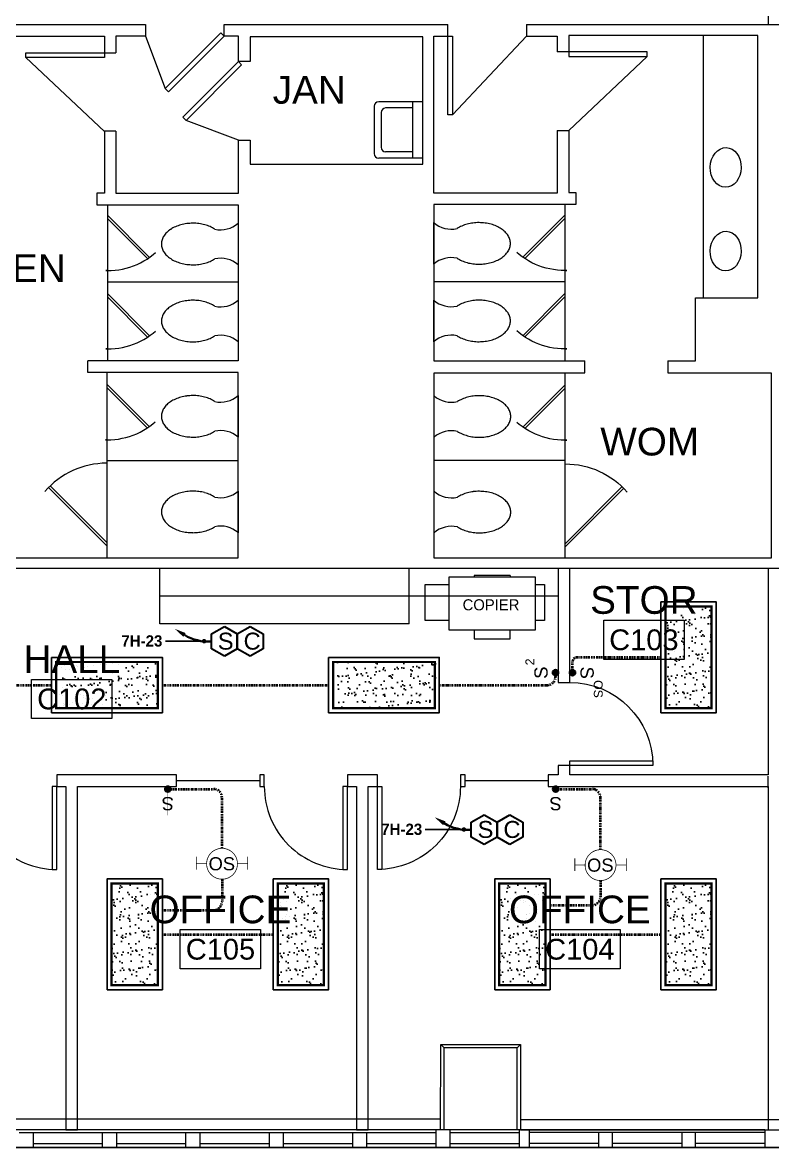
# Model space of a CAD drawing. Header units: inches. Extents: x 4293 to 10865, y -6935 to 441.
# Drawn here: x 7846.8 to 8171.8, y -6647.6 to -6160.2 of the extents above; entities that cross this region are included whole.
import ezdxf
from ezdxf import colors
from ezdxf.entities.mleader import LeaderData, LeaderLine
from ezdxf.enums import TextEntityAlignment as Align
from ezdxf.math import Vec2, Vec3

# ---------------------------------------------------------------- set-up
doc = ezdxf.new("R2010")
doc.units = ezdxf.units.IN
doc.header["$MEASUREMENT"] = 0
doc.linetypes.add('DASHDOT', pattern=[1, 0.5, -0.25, 0, -0.25])
doc.layers.add('A-CLNG-ELEC', color=11, linetype='Continuous')
for name, color, linetype, lineweight in [('ARCH-BLOCK', 8, 'Continuous', 0), ('E-CIRC. NUMB', 7, 'Continuous', 35), ('E-LIGHT CNTRL-DETC.', 152, 'Continuous', 25), ('E-LIGHT SWITCH', 3, 'Continuous', 35), ('E-LIGHT-CONDUIT', 30, 'DASHDOT', 40), ('E-SMOKE AND CARBON DETECTORS', 33, 'Continuous', 30)]:
    doc.layers.add(name, color=color, linetype=linetype, lineweight=lineweight)
doc.styles.add('Arial', font='arial.ttf', dxfattribs={"height": 6})
doc.styles.add('BOO', font='GOTHIC.TTF', dxfattribs={"height": 6})
doc.styles.add('DB', font='arial.ttf')
doc.styles.add('SIGNAGE', font='x-hand1f.shx', dxfattribs={"height": 9})
doc.styles.get("Standard").update_dxf_attribs({"font": 'arial.ttf'})

# ---------------------------------------------------------------- blocks, each defined once
blk = doc.blocks.new('fp')
at = {"layer": 'ARCH-BLOCK'}
for p, q in [((11131.07, 3339.55), (11131.07, 3357)), ((10627.79, 3339.55), (10861.18, 3339.55)), ((10861.18, 3339.55), (10861.18, 3334.51)), ((10895.18, 3339.55), (10992.22, 3339.55)), ((10895.18, 3334.51), (10895.18, 3339.55)), ((10992.22, 3334.51), (10992.22, 3339.55)), ((11026.22, 3339.55), (11135.99, 3339.55)), ((11026.22, 3339.55), (11026.22, 3334.51)), ((10760.48, 3334.56), (10843.35, 3334.56)), ((10843.35, 3334.56), (10843.35, 3327.35)), ((10861.18, 3334.51), (10848.27, 3334.51)), ((10848.27, 3334.51), (10848.27, 3327.35)), ((10893.76, 3335.93), (10869.72, 3311.89)), ((10871.14, 3310.47), (10895.18, 3334.51)), ((10895.18, 3334.51), (10893.76, 3335.93)), ((10901.39, 3334.51), (10895.18, 3334.51)), ((10901.39, 3323.51), (10901.39, 3334.51)), ((10981.31, 3334.24), (10906.43, 3334.24)), ((10906.43, 3334.24), (10906.43, 3323.51)), ((10981.31, 3279.15), (10981.31, 3334.24)), ((10986.12, 3266.59), (10986.12, 3334.51)), ((10986.12, 3334.51), (10992.22, 3334.51)), ((10992.22, 3334.51), (10994.22, 3334.51)), ((10992.22, 3300.42), (10992.22, 3334.51)), ((10994.22, 3334.51), (10994.22, 3300.42)), ((11026.22, 3334.51), (11039.49, 3334.51)), ((11039.49, 3334.51), (11039.49, 3327.71)), ((11126.43, 3334.79), (11044.53, 3334.79)), ((11044.53, 3334.79), (11044.53, 3327.71)), ((11102.91, 3221.25), (11102.91, 3334.79)), ((11126.43, 3221.25), (11126.43, 3334.79)), ((10809.26, 3325.35), (10809.26, 3327.35)), ((10809.26, 3327.35), (10843.35, 3327.35)), ((10843.35, 3325.35), (10809.26, 3325.35)), ((10843.35, 3327.35), (10848.27, 3327.35)), ((10843.35, 3327.35), (10843.35, 3325.35)), ((11044.53, 3327.71), (11039.49, 3327.71)), ((11044.53, 3327.71), (11044.53, 3325.71)), ((11078.53, 3327.71), (11044.53, 3327.71)), ((11044.53, 3325.71), (11078.53, 3325.71)), ((11078.53, 3325.71), (11078.53, 3327.71)), ((10877.35, 3299.47), (10901.39, 3323.51)), ((10902.81, 3322.1), (10878.77, 3298.06)), ((10906.43, 3323.51), (10901.39, 3323.51)), ((10901.39, 3323.51), (10902.81, 3322.1)), ((10869.72, 3311.89), (10871.14, 3310.47)), ((10981.31, 3306.15), (10962.19, 3306.15)), ((10976.79, 3306.15), (10976.79, 3281.67)), ((10960.19, 3304.15), (10960.19, 3283.67)), ((10963.21, 3301.42), (10963.21, 3286.39)), ((10976.79, 3303.42), (10965.21, 3303.42)), ((10994.22, 3300.42), (10992.22, 3300.42)), ((10878.77, 3298.06), (10877.35, 3299.47)), ((10848.27, 3293.35), (10843.35, 3293.35)), ((10843.35, 3293.35), (10843.35, 3266.59)), ((10848.27, 3293.35), (10848.27, 3266.59)), ((11039.49, 3293.71), (11039.49, 3266.59)), ((11039.49, 3293.71), (11044.53, 3293.71)), ((11044.53, 3293.71), (11044.53, 3266.84)), ((10901.39, 3289.51), (10906.43, 3289.51)), ((10901.39, 3266.59), (10901.39, 3289.51)), ((10906.43, 3289.51), (10906.43, 3279.15)), ((10981.31, 3281.67), (10962.19, 3281.67)), ((10976.79, 3284.39), (10965.21, 3284.39)), ((10906.43, 3279.15), (10981.31, 3279.15)), ((10843.35, 3266.59), (10840.12, 3266.59)), ((10840.12, 3266.59), (10840.12, 3261.42)), ((10848.27, 3266.59), (10901.39, 3266.59)), ((11039.49, 3266.59), (10986.12, 3266.59)), ((11044.53, 3266.84), (11047.64, 3266.84)), ((11047.64, 3266.84), (11047.64, 3261.68)), ((10840.12, 3261.42), (10901.3, 3261.42)), ((10844.66, 3261.42), (10844.66, 3193.84)), ((10901.3, 3261.42), (10901.3, 3193.84)), ((11047.64, 3261.68), (10986.03, 3261.68)), ((10986.03, 3261.68), (10986.03, 3193.89)), ((11042.91, 3261.68), (11042.91, 3193.89)), ((10844.66, 3256.98), (10862.89, 3238.72)), ((11042.91, 3257.01), (11024.69, 3238.74)), ((10844.66, 3255.57), (10862.05, 3238.15)), ((10901.3, 3253.5), (10901.3, 3235.5)), ((10986.03, 3235.76), (10986.03, 3253.76)), ((11042.91, 3255.6), (11025.53, 3238.18)), ((10857.46, 3235.67), (10858.95, 3236.36)), ((10858.95, 3236.36), (10860.4, 3237.14)), ((10860.4, 3237.14), (10861.81, 3237.99)), ((10861.81, 3237.99), (10863.17, 3238.91)), ((10863.17, 3238.91), (10864.49, 3239.9)), ((10864.49, 3239.9), (10865.52, 3240.76)), ((11023.09, 3239.93), (11022.06, 3240.79)), ((11024.4, 3238.94), (11023.09, 3239.93)), ((11025.77, 3238.02), (11024.4, 3238.94)), ((11027.18, 3237.17), (11025.77, 3238.02)), ((11028.63, 3236.39), (11027.18, 3237.17)), ((11030.12, 3235.69), (11028.63, 3236.39)), ((10843.92, 3232.98), (10844.66, 3232.98)), ((10844.66, 3232.98), (10843.92, 3232.98)), ((10844.66, 3232.98), (10846.31, 3233.03)), ((10846.31, 3233.03), (10847.95, 3233.15)), ((10847.95, 3233.15), (10849.58, 3233.37)), ((10849.58, 3233.37), (10851.2, 3233.66)), ((10851.2, 3233.66), (10852.8, 3234.04)), ((10852.8, 3234.04), (10854.38, 3234.5)), ((10854.38, 3234.5), (10855.93, 3235.04)), ((10855.93, 3235.04), (10857.46, 3235.67)), ((11031.64, 3235.07), (11030.12, 3235.69)), ((11033.2, 3234.53), (11031.64, 3235.07)), ((11034.78, 3234.07), (11033.2, 3234.53)), ((11036.38, 3233.69), (11034.78, 3234.07)), ((11038, 3233.39), (11036.38, 3233.69)), ((11039.63, 3233.18), (11038, 3233.39)), ((11041.27, 3233.05), (11039.63, 3233.18)), ((11042.91, 3233.01), (11041.27, 3233.05)), ((11043.66, 3233.01), (11042.91, 3233.01)), ((11042.91, 3233.01), (11043.66, 3233.01)), ((10844.66, 3228.16), (10901.3, 3228.16)), ((11042.91, 3228.09), (10986.03, 3228.09)), ((10844.66, 3223.02), (10862.89, 3204.76)), ((10844.66, 3221.61), (10862.05, 3204.19)), ((11042.91, 3223.05), (11024.69, 3204.78)), ((11042.91, 3221.64), (11025.53, 3204.22)), ((10901.3, 3220.12), (10901.3, 3202.12)), ((10986.03, 3202.17), (10986.03, 3220.17)), ((11099.46, 3193.89), (11099.46, 3221.25)), ((11099.46, 3221.25), (11126.43, 3221.25)), ((10857.46, 3201.71), (10858.95, 3202.4)), ((10858.95, 3202.4), (10860.4, 3203.18)), ((10860.4, 3203.18), (10861.81, 3204.03)), ((10861.81, 3204.03), (10863.17, 3204.95)), ((10863.17, 3204.95), (10864.49, 3205.94)), ((10864.49, 3205.94), (10865.52, 3206.8)), ((11023.09, 3205.97), (11022.06, 3206.83)), ((11024.4, 3204.98), (11023.09, 3205.97)), ((11025.77, 3204.06), (11024.4, 3204.98)), ((11027.18, 3203.21), (11025.77, 3204.06)), ((11028.63, 3202.43), (11027.18, 3203.21)), ((11030.12, 3201.73), (11028.63, 3202.43)), ((10843.92, 3199.02), (10844.66, 3199.02)), ((10844.66, 3199.02), (10843.92, 3199.02)), ((10844.66, 3199.02), (10846.31, 3199.07)), ((10846.31, 3199.07), (10847.95, 3199.19)), ((10847.95, 3199.19), (10849.58, 3199.41)), ((10849.58, 3199.41), (10851.2, 3199.7)), ((10851.2, 3199.7), (10852.8, 3200.08)), ((10852.8, 3200.08), (10854.38, 3200.54)), ((10854.38, 3200.54), (10855.93, 3201.08)), ((10855.93, 3201.08), (10857.46, 3201.71)), ((11031.64, 3201.11), (11030.12, 3201.73)), ((11033.2, 3200.57), (11031.64, 3201.11)), ((11034.78, 3200.11), (11033.2, 3200.57)), ((11036.38, 3199.73), (11034.78, 3200.11)), ((11038, 3199.43), (11036.38, 3199.73)), ((11039.63, 3199.22), (11038, 3199.43)), ((11041.27, 3199.09), (11039.63, 3199.22)), ((11042.91, 3199.05), (11041.27, 3199.09)), ((11043.66, 3199.05), (11042.91, 3199.05)), ((11042.91, 3199.05), (11043.66, 3199.05)), ((10901.3, 3193.84), (10836.19, 3193.84)), ((10836.19, 3188.8), (10836.19, 3193.84)), ((10986.03, 3193.89), (11051.46, 3193.89)), ((11051.46, 3188.73), (11051.46, 3193.89)), ((11087.46, 3193.89), (11087.46, 3188.73)), ((11087.46, 3193.89), (11099.46, 3193.89)), ((10901.28, 3188.8), (10836.19, 3188.8)), ((10844.52, 3108.52), (10844.52, 3188.8)), ((10901.28, 3108.52), (10901.28, 3188.8)), ((10986.18, 3108.33), (10986.18, 3188.73)), ((10986.18, 3188.73), (11051.46, 3188.73)), ((11042.94, 3108.33), (11042.94, 3188.73)), ((11087.46, 3188.73), (11132.22, 3188.73)), ((11132.22, 3188.73), (11132.22, 3108.33)), ((10844.52, 3183.64), (10862.75, 3165.38)), ((11042.94, 3183.45), (11024.71, 3165.18)), ((10844.52, 3182.23), (10861.9, 3164.81)), ((10901.28, 3178.84), (10901.28, 3160.84)), ((10986.18, 3160.77), (10986.18, 3178.77)), ((11042.94, 3182.04), (11025.56, 3164.62)), ((10858.81, 3163.02), (10860.26, 3163.8)), ((10860.26, 3163.8), (10861.67, 3164.65)), ((10861.67, 3164.65), (10863.03, 3165.57)), ((10863.03, 3165.57), (10864.35, 3166.56)), ((10864.35, 3166.56), (10865.37, 3167.42)), ((11023.11, 3166.37), (11022.09, 3167.23)), ((11024.43, 3165.38), (11023.11, 3166.37)), ((11025.79, 3164.46), (11024.43, 3165.38)), ((11027.2, 3163.61), (11025.79, 3164.46)), ((11028.66, 3162.83), (11027.2, 3163.61)), ((10843.77, 3159.64), (10844.52, 3159.64)), ((10844.52, 3159.64), (10843.77, 3159.64)), ((10844.52, 3159.64), (10846.17, 3159.69)), ((10846.17, 3159.69), (10847.81, 3159.81)), ((10847.81, 3159.81), (10849.44, 3160.02)), ((10849.44, 3160.02), (10851.06, 3160.32)), ((10851.06, 3160.32), (10852.66, 3160.7)), ((10852.66, 3160.7), (10854.24, 3161.16)), ((10854.24, 3161.16), (10855.79, 3161.7)), ((10855.79, 3161.7), (10857.32, 3162.32)), ((10857.32, 3162.32), (10858.81, 3163.02)), ((11030.15, 3162.13), (11028.66, 3162.83)), ((11031.67, 3161.51), (11030.15, 3162.13)), ((11033.22, 3160.97), (11031.67, 3161.51)), ((11034.8, 3160.51), (11033.22, 3160.97)), ((11036.4, 3160.13), (11034.8, 3160.51)), ((11038.02, 3159.83), (11036.4, 3160.13)), ((11039.65, 3159.62), (11038.02, 3159.83)), ((11041.29, 3159.49), (11039.65, 3159.62)), ((11042.94, 3159.45), (11041.29, 3159.49)), ((11043.69, 3159.45), (11042.94, 3159.45)), ((11042.94, 3159.45), (11043.69, 3159.45)), ((10844.52, 3150.64), (10901.28, 3150.64)), ((11042.94, 3150.69), (10986.18, 3150.69)), ((10844.52, 3113.56), (10819.1, 3139.02)), ((10819.81, 3139.71), (10844.52, 3114.97)), ((11067.65, 3139.4), (11042.94, 3114.66)), ((11042.94, 3113.25), (11068.36, 3138.71)), ((10901.28, 3137.44), (10901.28, 3119.44)), ((10986.18, 3119.37), (10986.18, 3137.37)), ((10755.36, 3108.52), (10901.28, 3108.52)), ((11132.22, 3108.33), (10986.18, 3108.33)), ((11135.99, 3103.95), (10751.3, 3103.95)), ((10867.4, 3079.95), (10867.4, 3103.95)), ((10975.41, 3079.95), (10975.41, 3103.95)), ((11030.14, 3100.14), (10992.54, 3100.14)), ((10992.54, 3100.14), (10992.54, 3077.41)), ((11003.5, 3100.93), (11003.5, 3100.14)), ((11019.17, 3100.93), (11003.5, 3100.93)), ((11019.17, 3100.93), (11019.17, 3100.14)), ((11030.14, 3077.41), (11030.14, 3100.14)), ((11045.03, 3103.95), (11040.03, 3103.95)), ((11040.03, 3103.95), (11040.03, 3054.55)), ((11045.03, 3054.55), (11045.03, 3103.95)), ((11135.99, 3103.95), (11130.99, 3103.95)), ((11130.99, 3103.95), (11130.99, 3014.55)), ((10982.35, 3097.01), (10992.54, 3097.01)), ((10982.35, 3081.33), (10982.35, 3097.01)), ((11030.14, 3097.01), (11034.06, 3097.01)), ((11034.06, 3097.01), (11034.06, 3081.33)), ((11040.03, 3091.95), (10867.4, 3091.95)), ((10992.54, 3081.33), (10982.35, 3081.33)), ((11034.06, 3081.33), (11030.14, 3081.33)), ((11059.7, 3064.55), (11059.7, 3081.51)), ((11059.7, 3081.51), (11094.53, 3081.51)), ((11094.53, 3081.51), (11094.53, 3064.55)), ((10975.41, 3079.95), (10867.4, 3079.95)), ((10992.54, 3077.41), (11030.14, 3077.41)), ((11003.5, 3077.41), (11003.5, 3073.49)), ((11019.17, 3073.49), (11019.17, 3077.41)), ((11003.5, 3073.49), (11019.17, 3073.49)), ((11094.53, 3064.55), (11059.7, 3064.55)), ((10811.79, 3038.94), (10811.79, 3055.89)), ((10811.79, 3055.89), (10846.62, 3055.89)), ((10846.62, 3055.89), (10846.62, 3038.94)), ((11040.03, 3054.55), (11045.03, 3054.55)), ((10846.62, 3038.94), (10811.79, 3038.94)), ((11045.03, 3018.55), (11040.03, 3018.55)), ((11040.03, 3018.55), (11040.03, 3014.55)), ((11045.03, 3018.55), (11045.03, 3020.55)), ((11045.03, 3020.55), (11081.03, 3020.55)), ((11045.03, 3014.55), (11045.03, 3018.55)), ((11081.03, 3018.55), (11045.03, 3018.55)), ((11081.03, 3020.55), (11081.03, 3018.55)), ((10829.15, 3014.55), (10822.65, 3014.55)), ((10822.65, 3014.55), (10822.65, 3009.55)), ((10874.63, 3014.55), (10829.15, 3014.55)), ((10874.63, 3009.55), (10874.63, 3014.55)), ((10874.63, 3012.05), (10910.63, 3012.05)), ((10912.63, 3014.55), (10910.63, 3014.55)), ((10910.63, 3014.55), (10910.63, 3009.55)), ((10912.63, 3009.55), (10912.63, 3014.55)), ((10955.12, 3014.55), (10948.63, 3014.55)), ((10948.63, 3014.55), (10948.63, 3009.55)), ((10961.62, 3014.55), (10955.12, 3014.55)), ((10961.62, 3009.55), (10961.62, 3014.55)), ((10999.62, 3014.55), (10997.62, 3014.55)), ((10997.62, 3014.55), (10997.62, 3009.55)), ((10999.62, 3009.55), (10999.62, 3014.55)), ((10999.62, 3012.05), (11035.62, 3012.05)), ((11040.03, 3014.55), (11035.62, 3014.55)), ((11035.62, 3014.55), (11035.62, 3009.55)), ((11130.99, 3014.55), (11045.03, 3014.55)), ((11130.99, 3008.96), (11130.99, 3013.96)), ((10822.65, 3009.55), (10820.65, 3009.55)), ((10820.65, 3009.55), (10820.65, 2973.55)), ((10822.65, 3009.55), (10826.65, 3009.55)), ((10822.65, 2973.55), (10822.65, 3009.55)), ((10826.65, 3009.55), (10826.65, 2860.77)), ((10831.65, 3009.55), (10874.63, 3009.55)), ((10831.65, 2860.77), (10831.65, 3009.55)), ((10910.63, 3009.55), (10912.63, 3009.55)), ((10946.63, 3009.55), (10946.62, 2973.55)), ((10948.63, 3009.55), (10946.63, 3009.55)), ((10948.62, 2973.55), (10948.63, 3009.55)), ((10948.63, 3009.55), (10952.62, 3009.55)), ((10952.62, 3009.55), (10952.64, 2860.77)), ((10957.62, 3009.55), (10961.62, 3009.55)), ((10957.64, 2860.77), (10957.62, 3009.55)), ((10961.62, 3009.55), (10963.62, 3009.55)), ((10961.62, 2973.55), (10961.62, 3009.55)), ((10963.62, 3009.55), (10963.62, 2973.55)), ((10997.62, 3009.55), (10999.62, 3009.55)), ((11035.62, 3009.55), (11045.03, 3009.55)), ((11045.03, 3009.55), (11130.99, 3009.55)), ((11130.99, 3009.55), (11130.99, 2860.77)), ((10820.65, 2973.55), (10822.65, 2973.55)), ((10946.62, 2973.55), (10948.62, 2973.55)), ((10963.62, 2973.55), (10961.62, 2973.55)), ((10876.22, 2930.51), (10876.22, 2947.46)), ((10876.22, 2947.46), (10911.04, 2947.46)), ((10911.04, 2947.46), (10911.04, 2930.51)), ((11031.95, 2930.51), (11031.95, 2947.46)), ((11031.95, 2947.46), (11066.78, 2947.46)), ((11066.78, 2947.46), (11066.78, 2930.51)), ((10911.04, 2930.51), (10876.22, 2930.51)), ((11066.78, 2930.51), (11031.95, 2930.51)), ((10988.94, 2860.77), (10989.14, 2897.77)), ((10989.14, 2897.77), (11023.72, 2897.77)), ((10990.64, 2896.27), (10989.14, 2897.77)), ((11022.22, 2896.27), (10990.64, 2896.27)), ((10990.64, 2860.77), (10990.64, 2896.27)), ((11022.22, 2896.27), (11023.72, 2897.77)), ((11022.22, 2860.77), (11022.22, 2896.27)), ((11023.72, 2897.77), (11023.72, 2860.77)), ((10735.19, 2865.55), (10988.94, 2865.55)), ((11023.72, 2865.21), (11276.14, 2865.21)), ((11129.51, 2860.77), (10740.15, 2860.77)), ((10806.41, 2859.57), (10812.41, 2859.57)), ((10812.41, 2859.57), (10812.41, 2853.09)), ((10812.41, 2859.57), (10842.54, 2859.57)), ((10826.65, 2860.77), (10831.65, 2860.77)), ((10842.54, 2853.09), (10842.54, 2859.57)), ((10842.54, 2859.57), (10848.54, 2859.57)), ((10848.54, 2859.57), (10848.54, 2853.09)), ((10848.54, 2859.57), (10878.68, 2859.57)), ((10878.68, 2853.09), (10878.68, 2859.57)), ((10878.68, 2859.57), (10884.68, 2859.57)), ((10884.68, 2859.57), (10884.68, 2853.09)), ((10884.68, 2859.57), (10914.81, 2859.57)), ((10914.81, 2853.09), (10914.81, 2859.57)), ((10914.81, 2859.57), (10920.81, 2859.57)), ((10920.81, 2859.57), (10920.81, 2853.09)), ((10920.81, 2859.57), (10950.94, 2859.57)), ((10950.94, 2853.09), (10950.94, 2859.57)), ((10950.94, 2859.57), (10956.94, 2859.57)), ((10952.64, 2860.77), (10957.64, 2860.77)), ((10956.94, 2859.57), (10956.94, 2853.09)), ((10956.94, 2859.57), (10987.05, 2859.57)), ((10987.05, 2853.09), (10987.05, 2860.77)), ((10993.05, 2860.77), (10993.05, 2853.09)), ((10993.05, 2859.57), (11023.17, 2859.57)), ((11023.17, 2853.09), (11023.17, 2860.77)), ((11023.72, 2860.77), (11135.51, 2860.77)), ((11027.51, 2853.09), (11027.51, 2860.77)), ((11057.51, 2859.57), (11027.51, 2859.57)), ((11063.51, 2859.57), (11057.51, 2859.57)), ((11057.51, 2859.57), (11057.51, 2853.09)), ((11063.51, 2853.09), (11063.51, 2859.57)), ((11093.51, 2859.57), (11063.51, 2859.57)), ((11099.51, 2859.57), (11093.51, 2859.57)), ((11093.51, 2859.57), (11093.51, 2853.09)), ((11129.51, 2859.57), (11099.51, 2859.57)), ((11099.51, 2853.09), (11099.51, 2859.57)), ((11129.51, 2860.77), (11130.33, 2860.77)), ((11129.51, 2860.77), (11129.51, 2853.09)), ((11130.99, 2860.77), (11135.99, 2860.77)), ((11422.23, 2853.09), (9725.28, 2853.09)), ((9725.28, 2853.09), (11422.23, 2853.09)), ((10812.41, 2854.77), (10842.54, 2854.77)), ((10848.54, 2854.77), (10878.68, 2854.77)), ((10884.68, 2854.77), (10914.81, 2854.77)), ((10920.81, 2854.77), (10950.94, 2854.77)), ((10956.94, 2854.77), (10987.05, 2854.77)), ((10993.05, 2854.77), (11023.17, 2854.77)), ((11057.51, 2854.77), (11027.51, 2854.77)), ((11093.51, 2854.77), (11063.51, 2854.77)), ((11129.51, 2854.77), (11099.51, 2854.77))]:
    blk.add_line(p, q, dxfattribs=at)
at = {"layer": 'ARCH-BLOCK', "ltscale": 0.5}
for p, q in [((10861.18, 3334.51), (10869.72, 3311.89)), ((11026.31, 3334.51), (10994.22, 3300.42)), ((10843.35, 3293.26), (10809.26, 3325.35)), ((11044.53, 3293.71), (11078.53, 3325.71)), ((10901.39, 3289.51), (10878.77, 3298.06))]:
    blk.add_line(p, q, dxfattribs=at)
at = {"layer": 'ARCH-BLOCK'}
for centre, radius, start, end in [((10962.19, 3304.15), 2, 90, 180), ((10965.21, 3301.42), 2, 90, 180), ((10965.21, 3286.39), 2, 180, 270), ((10962.19, 3283.67), 2, 180, 270), ((10822.65, 3009.55), 36, 180.0002, 270.0002), ((10948.63, 3009.55), 36, 179.9998, 269.9998)]:
    blk.add_arc(centre, radius, start, end, dxfattribs=at)
at = {"layer": 'ARCH-BLOCK', "extrusion": (0, 0, -1)}
for centre, start, end in [((-11045.03, 3018.55), 90, 180), ((-10961.62, 3009.55), 180.0002, 270.0002)]:
    blk.add_arc(centre, 36, start, end, dxfattribs=at)
at = {"layer": 'ARCH-BLOCK'}
for centre in [(11112.58, 3277.67), (11112.58, 3241.43)]:
    blk.add_ellipse(centre, major_axis=(-0.19, -8.59), ratio=0.781253, dxfattribs=at)
for centre, major_axis, ratio, start_param, end_param in [((10878.13, 3241.56), (0, 11.11), 0.999128, 0.57924, 0.775096), ((10879.71, 3239.16), (0, 13.98), 0.999128, 0.412289, 0.580294), ((10880.87, 3236.56), (0, 16.83), 0.999128, 0.264834, 0.413285), ((10881.48, 3234.34), (0, 19.13), 0.999128, 0.129398, 0.265688), ((10881.66, 3233.07), (0, 20.42), 0.999128, -0.000355, 0.130145), ((10881.68, 3233.15), (0, 20.35), 0.999128, -0.128556, 0.000329), ((10881.85, 3234.38), (0, 19.11), 0.999128, -0.262254, -0.127844), ((10882.44, 3236.53), (0, 16.88), 0.999128, -0.407435, -0.261445), ((10883.55, 3239.07), (0, 14.11), 0.999128, -0.571065, -0.406494), ((10893.7, 3262.26), (0, 11.61), 0.999128, 2.921292, 3.856407), ((10993.63, 3262.52), (0, 11.61), 0.999128, 2.426779, 3.361893), ((11003.79, 3239.33), (0, 14.11), 0.999128, 0.406494, 0.571065), ((11004.9, 3236.79), (0, 16.88), 0.999128, 0.261445, 0.407435), ((11005.49, 3234.64), (0, 19.11), 0.999128, 0.127844, 0.262254), ((11005.66, 3233.41), (0, 20.35), 0.999128, -0.000329, 0.128556), ((11005.67, 3233.33), (0, 20.42), 0.999128, -0.130144, 0.000355), ((11005.85, 3234.6), (0, 19.13), 0.999128, -0.265687, -0.129397), ((11006.47, 3236.82), (0, 16.83), 0.999128, -0.413284, -0.264834), ((11007.63, 3239.42), (0, 13.98), 0.999128, -0.580293, -0.412288), ((11009.21, 3241.82), (0, 11.11), 0.999128, -0.775095, -0.579239), ((10874.14, 3244.49), (0, 6.07), 0.999128, 1.276219, 1.569021), ((10874.97, 3244.22), (0, 6.95), 0.999128, 1.005974, 1.273763), ((10876.42, 3243.3), (0, 8.67), 0.999128, 0.774379, 1.005485), ((11010.92, 3243.56), (0, 8.67), 0.999128, -1.005484, -0.774379), ((11012.37, 3244.48), (0, 6.95), 0.999128, -1.273762, -1.005974), ((11013.2, 3244.75), (0, 6.07), 0.999128, -1.56902, -1.276218), ((10874.14, 3244.51), (0, 6.07), 0.999128, 1.572573, 1.865375), ((10874.97, 3244.78), (0, 6.95), 0.999128, 1.867831, 2.135619), ((10876.42, 3245.71), (0, 8.67), 0.999128, 2.136108, 2.367214), ((11010.92, 3245.97), (0, 8.67), 0.999128, 3.915972, 4.147078), ((11012.37, 3245.04), (0, 6.95), 0.999128, 4.147567, 4.415355), ((11013.2, 3244.77), (0, 6.07), 0.999128, 4.417811, 4.710613), ((10878.13, 3247.45), (0, 11.11), 0.999128, 2.366498, 2.562354), ((10879.71, 3249.84), (0, 13.98), 0.999128, 2.561299, 2.729304), ((10880.87, 3252.45), (0, 16.83), 0.999128, 2.728309, 2.876759), ((10881.48, 3254.66), (0, 19.13), 0.999128, 2.875906, 3.012195), ((10881.85, 3254.62), (0, 19.11), 0.999128, 3.269437, 3.403847), ((10882.44, 3252.48), (0, 16.88), 0.999128, 3.403037, 3.549028), ((10883.55, 3249.94), (0, 14.11), 0.999128, 3.548087, 3.712658), ((10893.7, 3226.74), (0, 11.61), 0.999128, -0.714814, 0.220301), ((10993.63, 3227), (0, 11.61), 0.999128, -0.220301, 0.714814), ((11003.79, 3250.2), (0, 14.11), 0.999128, 2.570527, 2.735098), ((11004.9, 3252.74), (0, 16.88), 0.999128, 2.734157, 2.880148), ((11005.49, 3254.88), (0, 19.11), 0.999128, 2.879339, 3.013748), ((11005.85, 3254.92), (0, 19.13), 0.999128, 3.270991, 3.40728), ((11006.47, 3252.71), (0, 16.83), 0.999128, 3.406427, 3.554877), ((11007.63, 3250.1), (0, 13.98), 0.999128, 3.553882, 3.721887), ((11009.21, 3247.71), (0, 11.11), 0.999128, 3.720832, 3.916689), ((10881.66, 3255.93), (0, 20.42), 0.999128, 3.011448, 3.141948), ((10881.68, 3255.85), (0, 20.35), 0.999128, 3.141264, 3.270149), ((11005.66, 3256.11), (0, 20.35), 0.999128, 3.013036, 3.141922), ((11005.67, 3256.19), (0, 20.42), 0.999128, 3.141238, 3.271738), ((10878.13, 3208.17), (0, 11.11), 0.999128, 0.57924, 0.775096), ((10879.71, 3205.78), (0, 13.98), 0.999128, 0.412289, 0.580294), ((10880.87, 3203.18), (0, 16.83), 0.999128, 0.264834, 0.413285), ((10881.48, 3200.96), (0, 19.13), 0.999128, 0.129398, 0.265688), ((10881.66, 3199.69), (0, 20.42), 0.999128, -0.000355, 0.130145), ((10881.68, 3199.77), (0, 20.35), 0.999128, -0.128556, 0.000329), ((10881.85, 3201), (0, 19.11), 0.999128, -0.262254, -0.127844), ((10882.44, 3203.14), (0, 16.88), 0.999128, -0.407435, -0.261445), ((10883.55, 3205.68), (0, 14.11), 0.999128, -0.571065, -0.406494), ((10893.7, 3228.88), (0, 11.61), 0.999128, 2.921292, 3.856407), ((10993.63, 3228.93), (0, 11.61), 0.999128, 2.426779, 3.361893), ((11003.79, 3205.74), (0, 14.11), 0.999128, 0.406494, 0.571065), ((11004.9, 3203.2), (0, 16.88), 0.999128, 0.261445, 0.407435), ((11005.49, 3201.05), (0, 19.11), 0.999128, 0.127844, 0.262254), ((11005.66, 3199.83), (0, 20.35), 0.999128, -0.000329, 0.128556), ((11005.67, 3199.74), (0, 20.42), 0.999128, -0.130144, 0.000355), ((11005.85, 3201.01), (0, 19.13), 0.999128, -0.265687, -0.129397), ((11006.47, 3203.23), (0, 16.83), 0.999128, -0.413284, -0.264834), ((11007.63, 3205.83), (0, 13.98), 0.999128, -0.580293, -0.412288), ((11009.21, 3208.23), (0, 11.11), 0.999128, -0.775095, -0.579239), ((10874.14, 3211.11), (0, 6.07), 0.999128, 1.276219, 1.569021), ((10874.97, 3210.84), (0, 6.95), 0.999128, 1.005974, 1.273763), ((10876.42, 3209.91), (0, 8.67), 0.999128, 0.774379, 1.005485), ((11010.92, 3209.97), (0, 8.67), 0.999128, -1.005484, -0.774379), ((11012.37, 3210.89), (0, 6.95), 0.999128, -1.273762, -1.005974), ((11013.2, 3211.16), (0, 6.07), 0.999128, -1.56902, -1.276218), ((10874.14, 3211.13), (0, 6.07), 0.999128, 1.572573, 1.865375), ((10874.97, 3211.4), (0, 6.95), 0.999128, 1.867831, 2.135619), ((10876.42, 3212.33), (0, 8.67), 0.999128, 2.136108, 2.367214), ((11010.92, 3212.38), (0, 8.67), 0.999128, 3.915972, 4.147078), ((11012.37, 3211.45), (0, 6.95), 0.999128, 4.147567, 4.415355), ((11013.2, 3211.18), (0, 6.07), 0.999128, 4.417811, 4.710613), ((10878.13, 3214.07), (0, 11.11), 0.999128, 2.366498, 2.562354), ((10879.71, 3216.46), (0, 13.98), 0.999128, 2.561299, 2.729304), ((10880.87, 3219.06), (0, 16.83), 0.999128, 2.728309, 2.876759), ((10881.48, 3221.28), (0, 19.13), 0.999128, 2.875906, 3.012195), ((10881.66, 3222.55), (0, 20.42), 0.999128, 3.011448, 3.141948), ((10881.68, 3222.47), (0, 20.35), 0.999128, 3.141264, 3.270149), ((10881.85, 3221.24), (0, 19.11), 0.999128, 3.269437, 3.403847), ((10882.44, 3219.09), (0, 16.88), 0.999128, 3.403037, 3.549028), ((10883.55, 3216.55), (0, 14.11), 0.999128, 3.548087, 3.712658), ((10893.7, 3193.36), (0, 11.61), 0.999128, -0.714814, 0.220301), ((10993.63, 3193.41), (0, 11.61), 0.999128, -0.220301, 0.714814), ((11003.79, 3216.61), (0, 14.11), 0.999128, 2.570527, 2.735098), ((11004.9, 3219.15), (0, 16.88), 0.999128, 2.734157, 2.880148), ((11005.49, 3221.29), (0, 19.11), 0.999128, 2.879339, 3.013748), ((11005.66, 3222.52), (0, 20.35), 0.999128, 3.013036, 3.141922), ((11005.67, 3222.6), (0, 20.42), 0.999128, 3.141238, 3.271738), ((11005.85, 3221.33), (0, 19.13), 0.999128, 3.270991, 3.40728), ((11006.47, 3219.12), (0, 16.83), 0.999128, 3.406427, 3.554877), ((11007.63, 3216.51), (0, 13.98), 0.999128, 3.553882, 3.721887), ((11009.21, 3214.12), (0, 11.11), 0.999128, 3.720832, 3.916689), ((10880.85, 3161.9), (0, 16.83), 0.999128, 0.264834, 0.413285), ((10881.46, 3159.68), (0, 19.13), 0.999128, 0.129398, 0.265688), ((10881.64, 3158.41), (0, 20.42), 0.999128, -0.000355, 0.130145), ((10881.66, 3158.49), (0, 20.35), 0.999128, -0.128556, 0.000329), ((10881.83, 3159.72), (0, 19.11), 0.999128, -0.262254, -0.127844), ((10882.42, 3161.86), (0, 16.88), 0.999128, -0.407435, -0.261445), ((10893.68, 3187.6), (0, 11.61), 0.999128, 2.921292, 3.856407), ((10993.78, 3187.53), (0, 11.61), 0.999128, 2.426779, 3.361893), ((11005.04, 3161.8), (0, 16.88), 0.999128, 0.261445, 0.407435), ((11005.63, 3159.65), (0, 19.11), 0.999128, 0.127844, 0.262254), ((11005.8, 3158.43), (0, 20.35), 0.999128, -0.000329, 0.128556), ((11005.82, 3158.34), (0, 20.42), 0.999128, -0.130144, 0.000355), ((11006, 3159.61), (0, 19.13), 0.999128, -0.265687, -0.129397), ((11006.62, 3161.83), (0, 16.83), 0.999128, -0.413284, -0.264834), ((10874.94, 3169.56), (0, 6.95), 0.999128, 1.005974, 1.273763), ((10876.39, 3168.63), (0, 8.67), 0.999128, 0.774379, 1.005485), ((10878.11, 3166.89), (0, 11.11), 0.999128, 0.57924, 0.775096), ((10879.69, 3164.5), (0, 13.98), 0.999128, 0.412289, 0.580294), ((10883.53, 3164.4), (0, 14.11), 0.999128, -0.571065, -0.406494), ((11003.93, 3164.34), (0, 14.11), 0.999128, 0.406494, 0.571065), ((11007.77, 3164.43), (0, 13.98), 0.999128, -0.580293, -0.412288), ((11009.35, 3166.83), (0, 11.11), 0.999128, -0.775095, -0.579239), ((11011.07, 3168.57), (0, 8.67), 0.999128, -1.005484, -0.774379), ((11012.52, 3169.49), (0, 6.95), 0.999128, -1.273762, -1.005974), ((10874.11, 3169.83), (0, 6.07), 0.999128, 1.276219, 1.569021), ((10874.11, 3169.85), (0, 6.07), 0.999128, 1.572573, 1.865375), ((10874.94, 3170.12), (0, 6.95), 0.999128, 1.867831, 2.135619), ((11012.52, 3170.05), (0, 6.95), 0.999128, 4.147567, 4.415355), ((11013.35, 3169.76), (0, 6.07), 0.999128, -1.56902, -1.276218), ((11013.35, 3169.78), (0, 6.07), 0.999128, 4.417811, 4.710613), ((10876.39, 3171.05), (0, 8.67), 0.999128, 2.136108, 2.367214), ((10878.11, 3172.79), (0, 11.11), 0.999128, 2.366498, 2.562354), ((10879.69, 3175.18), (0, 13.98), 0.999128, 2.561299, 2.729304), ((10883.53, 3175.27), (0, 14.11), 0.999128, 3.548087, 3.712658), ((10893.68, 3152.08), (0, 11.61), 0.999128, -0.714814, 0.220301), ((10993.78, 3152.01), (0, 11.61), 0.999128, -0.220301, 0.714814), ((11003.93, 3175.21), (0, 14.11), 0.999128, 2.570527, 2.735098), ((11007.77, 3175.11), (0, 13.98), 0.999128, 3.553882, 3.721887), ((11009.35, 3172.72), (0, 11.11), 0.999128, 3.720832, 3.916689), ((11011.07, 3170.98), (0, 8.67), 0.999128, 3.915972, 4.147078), ((10880.85, 3177.78), (0, 16.83), 0.999128, 2.728309, 2.876759), ((10881.46, 3180), (0, 19.13), 0.999128, 2.875906, 3.012195), ((10881.64, 3181.27), (0, 20.42), 0.999128, 3.011448, 3.141948), ((10881.66, 3181.19), (0, 20.35), 0.999128, 3.141264, 3.270149), ((10881.83, 3179.96), (0, 19.11), 0.999128, 3.269437, 3.403847), ((10882.42, 3177.81), (0, 16.88), 0.999128, 3.403037, 3.549028), ((11005.04, 3177.75), (0, 16.88), 0.999128, 2.734157, 2.880148), ((11005.63, 3179.89), (0, 19.11), 0.999128, 2.879339, 3.013748), ((11005.8, 3181.12), (0, 20.35), 0.999128, 3.013036, 3.141922), ((11005.82, 3181.2), (0, 20.42), 0.999128, 3.141238, 3.271738), ((11006, 3179.93), (0, 19.13), 0.999128, 3.270991, 3.40728), ((11006.62, 3177.72), (0, 16.83), 0.999128, 3.406427, 3.554877), ((10844.52, 3113.56), (0, 36), 0.998634, 0.005637, 0.849583), ((10878.11, 3125.49), (0, 11.11), 0.999128, 0.57924, 0.775096), ((10879.69, 3123.1), (0, 13.98), 0.999128, 0.412289, 0.580294), ((10880.85, 3120.5), (0, 16.83), 0.999128, 0.264834, 0.413285), ((10881.46, 3118.28), (0, 19.13), 0.999128, 0.129398, 0.265688), ((10881.64, 3117.01), (0, 20.42), 0.999128, -0.000355, 0.130145), ((10881.66, 3117.09), (0, 20.35), 0.999128, -0.128556, 0.000329), ((10881.83, 3118.32), (0, 19.11), 0.999128, -0.262254, -0.127844), ((10882.42, 3120.46), (0, 16.88), 0.999128, -0.407435, -0.261445), ((10883.53, 3123), (0, 14.11), 0.999128, -0.571065, -0.406494), ((10893.68, 3146.2), (0, 11.61), 0.999128, 2.921292, 3.856407), ((10993.78, 3146.13), (0, 11.61), 0.999128, 2.426779, 3.361893), ((11003.93, 3122.94), (0, 14.11), 0.999128, 0.406494, 0.571065), ((11005.04, 3120.4), (0, 16.88), 0.999128, 0.261445, 0.407435), ((11005.63, 3118.25), (0, 19.11), 0.999128, 0.127844, 0.262254), ((11005.8, 3117.03), (0, 20.35), 0.999128, -0.000329, 0.128556), ((11005.82, 3116.94), (0, 20.42), 0.999128, -0.130144, 0.000355), ((11006, 3118.21), (0, 19.13), 0.999128, -0.265687, -0.129397), ((11006.62, 3120.43), (0, 16.83), 0.999128, -0.413284, -0.264834), ((11007.77, 3123.03), (0, 13.98), 0.999128, -0.580293, -0.412288), ((11009.35, 3125.43), (0, 11.11), 0.999128, -0.775095, -0.579239), ((10874.11, 3128.43), (0, 6.07), 0.999128, 1.276219, 1.569021), ((10874.94, 3128.16), (0, 6.95), 0.999128, 1.005974, 1.273763), ((10876.39, 3127.23), (0, 8.67), 0.999128, 0.774379, 1.005485), ((11011.07, 3127.17), (0, 8.67), 0.999128, -1.005484, -0.774379), ((11012.52, 3128.09), (0, 6.95), 0.999128, -1.273762, -1.005974), ((11013.35, 3128.36), (0, 6.07), 0.999128, -1.56902, -1.276218), ((10874.11, 3128.45), (0, 6.07), 0.999128, 1.572573, 1.865375), ((10874.94, 3128.72), (0, 6.95), 0.999128, 1.867831, 2.135619), ((10876.39, 3129.65), (0, 8.67), 0.999128, 2.136108, 2.367214), ((11011.07, 3129.58), (0, 8.67), 0.999128, 3.915972, 4.147078), ((11012.52, 3128.65), (0, 6.95), 0.999128, 4.147567, 4.415355), ((11013.35, 3128.38), (0, 6.07), 0.999128, 4.417811, 4.710613), ((10878.11, 3131.39), (0, 11.11), 0.999128, 2.366498, 2.562354), ((10879.69, 3133.78), (0, 13.98), 0.999128, 2.561299, 2.729304), ((10880.85, 3136.38), (0, 16.83), 0.999128, 2.728309, 2.876759), ((10881.46, 3138.6), (0, 19.13), 0.999128, 2.875906, 3.012195), ((10881.64, 3139.87), (0, 20.42), 0.999128, 3.011448, 3.141948), ((10881.66, 3139.79), (0, 20.35), 0.999128, 3.141264, 3.270149), ((10881.83, 3138.56), (0, 19.11), 0.999128, 3.269437, 3.403847), ((10882.42, 3136.41), (0, 16.88), 0.999128, 3.403037, 3.549028), ((10883.53, 3133.87), (0, 14.11), 0.999128, 3.548087, 3.712658), ((10893.68, 3110.68), (0, 11.61), 0.999128, -0.714814, 0.220301), ((10993.78, 3110.61), (0, 11.61), 0.999128, -0.220301, 0.714814), ((11003.93, 3133.81), (0, 14.11), 0.999128, 2.570527, 2.735098), ((11005.04, 3136.35), (0, 16.88), 0.999128, 2.734157, 2.880148), ((11005.63, 3138.49), (0, 19.11), 0.999128, 2.879339, 3.013748), ((11005.8, 3139.72), (0, 20.35), 0.999128, 3.013036, 3.141922), ((11005.82, 3139.8), (0, 20.42), 0.999128, 3.141238, 3.271738), ((11006, 3138.53), (0, 19.13), 0.999128, 3.270991, 3.40728), ((11006.62, 3136.32), (0, 16.83), 0.999128, 3.406427, 3.554877), ((11007.77, 3133.71), (0, 13.98), 0.999128, 3.553882, 3.721887), ((11009.35, 3131.32), (0, 11.11), 0.999128, 3.720832, 3.916689)]:
    blk.add_ellipse(centre, major_axis=major_axis, ratio=ratio, start_param=start_param, end_param=end_param, dxfattribs=at)
at = {"layer": 'ARCH-BLOCK', "extrusion": (0, 0, -1)}
blk.add_ellipse((11042.94, 3113.25), major_axis=(0, 36), ratio=0.998594, start_param=0.005637, end_param=0.849583, dxfattribs=at)
at = {"layer": 'ARCH-BLOCK'}
for s, height, style, p in [('JAN', 12, 'DB', (10916.27, 3305.28)), ('MEN', 12, 'DB', (10789.34, 3228.01)), ('WOM', 12, 'DB', (11058.22, 3152.89)), ('COPIER', 4.8, 'SIGNAGE', (10998.57, 3085.79))]:
    blk.add_text(s, height=height, dxfattribs=dict(at, style=style)).set_placement(p)
at = {"layer": 'ARCH-BLOCK', "style": 'DB'}
for s, p in [('STOR', (11077.12, 3084.29)), ('HALL', (10829.21, 3058.67)), ('OFFICE', (10893.63, 2950.24)), ('OFFICE', (11049.37, 2950.24))]:
    blk.add_text(s, height=12, dxfattribs=at).set_placement(p, align=Align.CENTER)
for s, p in [('C103', (11077.12, 3073.03)), ('C102', (10829.21, 3047.41)), ('C105', (10893.63, 2938.99)), ('C104', (11049.37, 2938.99))]:
    blk.add_text(s, height=9, dxfattribs=at).set_placement(p, align=Align.MIDDLE_CENTER)
blk = doc.blocks.new('A$C6F8E1985')
blk.add_lwpolyline([(0, 24), (48, 24), (48, 0), (0, 0)], close=True)
at = {"const_width": 1}
blk.add_lwpolyline([(2, 22), (46, 22), (46, 2), (2, 2)], close=True, dxfattribs=at)
blk = doc.blocks.new('A$Ceabd288c')
at = {"linetype": 'Continuous', "const_width": 0.287}
blk.add_lwpolyline([(0, -5.88, -0.414214), (-5.88, 0, -0.414214), (0, 5.88, -1)], format="xyb", close=True, dxfattribs=at)
for points in [[(-9.8, 2.64), (-9.8, -2.29)], [(-9.8, 0), (-5.88, 0)], [(9.8, 0), (5.88, 0)], [(9.8, 2.64), (9.8, -2.29)]]:
    blk.add_lwpolyline(points, dxfattribs=at)
at = {"style": 'Arial'}
blk.add_attdef('OS', text='', height=5, dxfattribs=at).set_placement((-5.13, 0), align=Align.MIDDLE_LEFT)
blk = doc.blocks.new('SW')
at = {"linetype": 'Continuous'}
blk.add_hatch(color=256, dxfattribs=at).paths.add_polyline_path([(1.88, 1.88, 1), (-1.88, 1.88, 1)])
at = {"const_width": 0.08}
blk.add_lwpolyline([(0, 3.76), (0, 19.71)], dxfattribs=at)
at = {"linetype": 'Continuous'}
blk.add_circle((0, 1.88), 1.88, dxfattribs=at)
at = {"insert": (0, 11.73), "char_height": 9, "width": 7.4344, "attachment_point": 5, "style": 'Arial'}
blk.add_mtext('S', dxfattribs=at)
at = {"linetype": 'Continuous', "style": 'Arial'}
blk.add_attdef('S?', (5.2, 16.2), '', height=6, dxfattribs=at)
blk = doc.blocks.new('A$C2F972E4A')
for p, q in [((-3.33, 1.92), (0, 3.84)), ((0, 3.84), (3.33, 1.92)), ((-3.33, -1.92), (-3.33, 1.92)), ((3.33, 1.92), (3.33, -1.92)), ((0, -3.84), (-3.33, -1.92)), ((3.33, -1.92), (0, -3.84))]:
    blk.add_line(p, q)
at = {"insert": (-1.69, 2.25), "char_height": 4.37, "attachment_point": 1}
blk.add_mtext_dynamic_manual_height_columns('C', width=354.8658, gutter_width=12.5, heights=[0], dxfattribs=at)
blk = doc.blocks.new('A$C5D931295')
for p, q in [((-3.33, 1.92), (0, 3.84)), ((0, 3.84), (3.33, 1.92)), ((-3.33, -1.92), (-3.33, 1.92)), ((3.33, 1.92), (3.33, -1.92)), ((0, -3.84), (-3.33, -1.92)), ((3.33, -1.92), (0, -3.84))]:
    blk.add_line(p, q)
at = {"insert": (-1.69, 2.25), "char_height": 4.37, "attachment_point": 1}
blk.add_mtext_dynamic_manual_height_columns('S', width=354.8658, gutter_width=12.5, heights=[0], dxfattribs=at)
blk = doc.blocks.new('SMOKE')
at = {"layer": 'E-SMOKE AND CARBON DETECTORS', "xscale": 2, "yscale": 2, "zscale": 2}
for name, p in [('A$C5D931295', (5484.96, -5180.75)), ('A$C2F972E4A', (5498.26, -5180.75))]:
    blk.add_blockref(name, p, dxfattribs=at)
blk = doc.blocks.new('*U124')
blk.add_hatch(color=256).paths.add_polyline_path([(0.07, 0.28), (-1.45, 0.37), (-0.07, -0.28)])
blk = doc.blocks.new('HOMER')
at = {"layer": 'E-CIRC. NUMB', "linetype": 'Continuous'}
blk.add_lwpolyline([(0, 0, -0.161232), (-1.36, 18.12, 1.42241)], format="xyb", dxfattribs=at)
at = {"layer": 'E-CIRC. NUMB', "linetype": 'ByBlock', "xscale": 5, "yscale": 5, "zscale": 5, "rotation": 270}
blk.add_blockref('*U124', (-1.36, 18.12), dxfattribs=at)
blk = doc.blocks.new('_Dot')
at = {"color": 0, "linetype": 'ByBlock', "lineweight": -2}
blk.add_line((-0.5, 0), (-1, 0), dxfattribs=at)
at = {"color": 0, "linetype": 'ByBlock', "const_width": 0.5}
blk.add_lwpolyline([(-0.25, 0, 1), (0.25, 0, 1)], format="xyb", close=True, dxfattribs=at)

msp = doc.modelspace()

# ---------------------------------------------------------------- hatches: boundary and pattern name
at = {"layer": 'A-CLNG-ELEC'}
h = msp.add_hatch(dxfattribs=at)
h.set_pattern_fill('AR-SAND', color=256, scale=3)
h.set_pattern_definition([(37.5, (9445.5637, 76.1674), (-0.18898, 5.7804713), [0, -4.56, 0, -5.1, 0, -4.875]), (7.5, (9445.564, 76.167), (5.30933, 8.466438), [0, -2.46, 0, -4.11, 0, -1.575]), (327.5, (9441.8737, 76.1674), (9.3424256, 0.016977), [0, -1.5, 0, -5.4, 0, -7.05]), (317.5, (9441.874, 76.167), (9.01838, 2.633027), [0, -0.75, 0, -3.54, 0, -4.05])])
h.paths.add_polyline_path([(8145.44, -6413.22), (8125.44, -6413.22), (8125.44, -6457.22), (8145.44, -6457.22)])
h = msp.add_hatch(dxfattribs=at)
h.set_pattern_fill('AR-SAND', color=256, scale=3)
h.set_pattern_definition([(37.5, (9397.5637, 76.1674), (-0.18898, 5.7804713), [0, -4.56, 0, -5.1, 0, -4.875]), (7.5, (9397.564, 76.167), (5.30933, 8.466438), [0, -2.46, 0, -4.11, 0, -1.575]), (327.5, (9393.8737, 76.1674), (9.3424256, 0.016977), [0, -1.5, 0, -5.4, 0, -7.05]), (317.5, (9393.874, 76.167), (9.01838, 2.633027), [0, -0.75, 0, -3.54, 0, -4.05])])
h.paths.add_polyline_path([(7905.44, -6437.22), (7861.44, -6437.22), (7861.44, -6457.22), (7905.44, -6457.22)])
h = msp.add_hatch(dxfattribs=at)
h.set_pattern_fill('AR-SAND', color=256, scale=3)
h.set_pattern_definition([(37.5, (9421.5637, 76.1674), (-0.18898, 5.7804713), [0, -4.56, 0, -5.1, 0, -4.875]), (7.5, (9421.564, 76.167), (5.30933, 8.466438), [0, -2.46, 0, -4.11, 0, -1.575]), (327.5, (9417.8737, 76.1674), (9.3424256, 0.016977), [0, -1.5, 0, -5.4, 0, -7.05]), (317.5, (9417.874, 76.167), (9.01838, 2.633027), [0, -0.75, 0, -3.54, 0, -4.05])])
h.paths.add_polyline_path([(8026.85, -6437.22), (7982.85, -6437.22), (7982.85, -6457.22), (8026.85, -6457.22)])
h = msp.add_hatch(dxfattribs=at)
h.set_pattern_fill('AR-SAND', color=256, scale=3)
h.set_pattern_definition([(37.5, (9205.5637, -43.8326), (-0.18898, 5.7804713), [0, -4.56, 0, -5.1, 0, -4.875]), (7.5, (9205.564, -43.833), (5.30933, 8.466438), [0, -2.46, 0, -4.11, 0, -1.575]), (327.5, (9201.8737, -43.8326), (9.3424256, 0.016977), [0, -1.5, 0, -5.4, 0, -7.05]), (317.5, (9201.874, -43.833), (9.01838, 2.633027), [0, -0.75, 0, -3.54, 0, -4.05])])
h.paths.add_polyline_path([(7905.44, -6533.22), (7885.44, -6533.22), (7885.44, -6577.22), (7905.44, -6577.22)])
h = msp.add_hatch(dxfattribs=at)
h.set_pattern_fill('AR-SAND', color=256, scale=3)
h.set_pattern_definition([(37.5, (9277.5637, -43.8326), (-0.18898, 5.7804713), [0, -4.56, 0, -5.1, 0, -4.875]), (7.5, (9277.564, -43.833), (5.30933, 8.466438), [0, -2.46, 0, -4.11, 0, -1.575]), (327.5, (9273.8737, -43.8326), (9.3424256, 0.016977), [0, -1.5, 0, -5.4, 0, -7.05]), (317.5, (9273.874, -43.833), (9.01838, 2.633027), [0, -0.75, 0, -3.54, 0, -4.05])])
h.paths.add_polyline_path([(7977.44, -6533.22), (7957.44, -6533.22), (7957.44, -6577.22), (7977.44, -6577.22)])
h = msp.add_hatch(dxfattribs=at)
h.set_pattern_fill('AR-SAND', color=256, scale=3)
h.set_pattern_definition([(37.5, (9373.5637, -43.8326), (-0.18898, 5.7804713), [0, -4.56, 0, -5.1, 0, -4.875]), (7.5, (9373.564, -43.833), (5.30933, 8.466438), [0, -2.46, 0, -4.11, 0, -1.575]), (327.5, (9369.8737, -43.8326), (9.3424256, 0.016977), [0, -1.5, 0, -5.4, 0, -7.05]), (317.5, (9369.874, -43.833), (9.01838, 2.633027), [0, -0.75, 0, -3.54, 0, -4.05])])
h.paths.add_polyline_path([(8073.44, -6533.22), (8053.44, -6533.22), (8053.44, -6577.22), (8073.44, -6577.22)])
h = msp.add_hatch(dxfattribs=at)
h.set_pattern_fill('AR-SAND', color=256, scale=3)
h.set_pattern_definition([(37.5, (9445.5637, -43.8326), (-0.18898, 5.7804713), [0, -4.56, 0, -5.1, 0, -4.875]), (7.5, (9445.564, -43.833), (5.30933, 8.466438), [0, -2.46, 0, -4.11, 0, -1.575]), (327.5, (9441.8737, -43.8326), (9.3424256, 0.016977), [0, -1.5, 0, -5.4, 0, -7.05]), (317.5, (9441.874, -43.833), (9.01838, 2.633027), [0, -0.75, 0, -3.54, 0, -4.05])])
h.paths.add_polyline_path([(8145.44, -6533.22), (8125.44, -6533.22), (8125.44, -6577.22), (8145.44, -6577.22)])

# ---------------------------------------------------------------- linework, layer by layer
at = {"layer": 'E-LIGHT-CONDUIT'}
for p, q in [((8085.17, -6440.66), (8085.17, -6437.1)), ((8123.44, -6435.22), (8087.05, -6435.22)), ((7785.44, -6447.22), (7859.44, -6447.22)), ((7907.44, -6447.22), (7979.44, -6447.22)), ((8027.44, -6447.22), (8074.22, -6447.22)), ((8077.81, -6443.05), (8077.81, -6443.63)), ((7910.97, -6492.29), (7929.69, -6492.29)), ((7933.28, -6517.95), (7933.28, -6495.87)), ((8079.05, -6492.29), (8093.73, -6492.29)), ((8097.31, -6518.54), (8097.31, -6495.87)), ((7933.28, -6531.31), (7933.28, -6541.14)), ((8097.31, -6531.91), (8097.31, -6538.98)), ((7907.44, -6544.72), (7929.69, -6544.72)), ((8075.53, -6542.56), (8093.73, -6542.56)), ((7907.44, -6555.22), (7955.44, -6555.22)), ((8075.44, -6555.22), (8123.44, -6555.22))]:
    msp.add_line(p, q, dxfattribs=at)
for centre, radius, start, end in [((8087.05, -6437.1), 1.88, 90, 180), ((8074.22, -6443.63), 3.58, 270, 0), ((7929.69, -6495.87), 3.58, 0, 90), ((8093.73, -6495.87), 3.58, 0, 90), ((8093.73, -6538.98), 3.58, 270, 0), ((7929.69, -6541.14), 3.58, 270, 0)]:
    msp.add_arc(centre, radius, start, end, dxfattribs=at)

# ---------------------------------------------------------------- block references
at = {"layer": 'A-CLNG-ELEC'}
for p, rotation in [((8147.44, -6459.22), 89.9999856236354), ((7859.44, -6459.22), 359.9999856236343), ((7979.44, -6459.22), 359.9999856236343), ((7907.44, -6579.22), 89.99997124726882), ((7979.44, -6579.22), 89.99997124726882), ((8075.44, -6579.22), 89.99997124726882), ((8147.44, -6579.22), 89.99997124726882)]:
    msp.add_blockref('A$C6F8E1985', p, dxfattribs=dict(at, rotation=rotation))
at = {"layer": 'ARCH-BLOCK'}
msp.add_blockref('fp', (-2961.03, -9500.64), dxfattribs=at)
at = {"layer": 'E-CIRC. NUMB', "lineweight": -3, "ltscale": 0.1, "xscale": 0.6606597133157283, "yscale": 0.6606597133157283, "zscale": 0.6606597133157283, "rotation": 72.24502814095821}
for p in [(7928.68, -6428.29), (8041.28, -6509.88)]:
    msp.add_blockref('HOMER', p, dxfattribs=at)
at = {"layer": 'E-LIGHT CNTRL-DETC.', "lineweight": -3, "xscale": 1.136974303410005, "yscale": 1.136974303410005, "zscale": 1.136974303410005}
for p in [(7933.28, -6524.63), (8097.31, -6525.22)]:
    msp.add_blockref('A$Ceabd288c', p, dxfattribs=at).add_auto_attribs({'OS': 'OS'})
at = {"layer": 'E-LIGHT SWITCH'}
ref = msp.add_blockref('SW', (8079, -6441.86), dxfattribs=dict(at, xscale=0.6365015055599428, yscale=0.6365015055599428, zscale=0.6365015055599428, rotation=90))
ref.add_attrib('S?', '2', (8068.58, -6438.66), dxfattribs={"layer": '0', "color": 3, "height": 3.82, "rotation": 90, "style": 'Arial'})
ref = msp.add_blockref('SW', (8083.97, -6441.86), dxfattribs=dict(at, xscale=0.6365015055599428, yscale=0.6365015055599428, zscale=0.6365015055599428, rotation=270))
ref.add_attrib('S?', 'OS', (8094.4, -6445.05), dxfattribs={"layer": '0', "color": 3, "height": 3.819, "rotation": 270, "style": 'Arial'})
at = {"layer": 'E-LIGHT SWITCH', "xscale": 0.6365015055599428, "yscale": 0.6365015055599428, "zscale": 0.6365015055599428, "rotation": 180}
for p in [(7909.77, -6491.09), (8077.86, -6491.09)]:
    msp.add_blockref('SW', p, dxfattribs=at)
at = {"layer": 'E-LIGHT-CONDUIT', "xscale": 0.8411358789172824, "yscale": 0.8411358789172824, "zscale": 0.8411358789172824}
for p in [(3320.68, -2070.58), (3433.28, -2152.16)]:
    msp.add_blockref('SMOKE', p, dxfattribs=at)

# ---------------------------------------------------------------- next in the draw order: leaders
at = {"layer": 'E-CIRC. NUMB', "lineweight": -3}
ml = msp.add_multileader_mtext('Standard', dxfattribs=at)
ml.set_content('{\\fCentury Gothic|b1|i0|c0|p34;7H-23}', color=256, style='BOO')
ml.set_leader_properties(color=45)
ml.set_arrow_properties(name='DOT')
ml.build(insert=Vec2(0, 0))
ml.multileader.update_dxf_attribs({"dogleg_length": 2, "arrow_head_size": 1.95})
ctx = ml.context
ctx.base_point, ctx.char_height, ctx.arrow_head_size, ctx.landing_gap_size, ctx.plane_origin = Vec3(7887.87, -6428.16), 4.8806, 1.95, 1.31, Vec3(7914.75, -6629.77)
ctx.text_align_type = 2
notes = []
notes.append((ctx, [(0, (1, 1, 0), (7911.75, -6428.16), (-1, 0), 3.01, [(0, [(7925.51, -6428.21)], 0, [])])]))
ctx.mtext.insert, ctx.mtext.width, ctx.mtext.alignment, ctx.mtext.flow_direction = Vec3(7907.43, -6425.65), 9.9769, 3, 5
ctx.mtext.has_bg_fill, ctx.mtext.bg_color, ctx.mtext.bg_scale_factor, ctx.mtext.bg_transparency, ctx.mtext.use_window_bg_color = 1, -1027028792, 1.5, 0, 1
ml = msp.add_multileader_mtext('Standard', dxfattribs=at)
ml.set_content('{\\fCentury Gothic|b1|i0|c0|p34;7H-23}', color=256, style='BOO')
ml.set_leader_properties(color=45)
ml.set_arrow_properties(name='DOT')
ml.build(insert=Vec2(0, 0))
ml.multileader.update_dxf_attribs({"dogleg_length": 2, "arrow_head_size": 1.95})
ctx = ml.context
ctx.base_point, ctx.char_height, ctx.arrow_head_size, ctx.landing_gap_size, ctx.plane_origin = Vec3(8000.47, -6509.74), 4.8806, 1.95, 1.31, Vec3(8027.35, -6711.36)
ctx.text_align_type = 2
notes.append((ctx, [(0, (1, 1, 0), (8024.35, -6509.74), (-1, 0), 3.01, [(0, [(8038.11, -6509.79)], 0, [])])]))
ctx.mtext.insert, ctx.mtext.width, ctx.mtext.alignment, ctx.mtext.flow_direction = Vec3(8020.03, -6507.24), 9.9769, 3, 5
ctx.mtext.has_bg_fill, ctx.mtext.bg_color, ctx.mtext.bg_scale_factor, ctx.mtext.bg_transparency, ctx.mtext.use_window_bg_color = 1, -1027028792, 1.5, 0, 1
for ctx, leaders in notes:
    for number, flags, end, landing, length, lines in leaders:
        leader = LeaderData()
        leader.index, (leader.has_last_leader_line, leader.has_dogleg_vector, leader.attachment_direction) = number, flags
        leader.last_leader_point, leader.dogleg_vector, leader.dogleg_length = Vec3(end), Vec3(landing), length
        for number, points, colour, breaks in lines:
            line = LeaderLine()
            line.index, line.vertices, line.color, line.breaks = number, Vec3.list(points), colors.encode_raw_color(colour), breaks
            leader.lines.append(line)
        ctx.leaders.append(leader)

doc.saveas('drawing.dxf')
